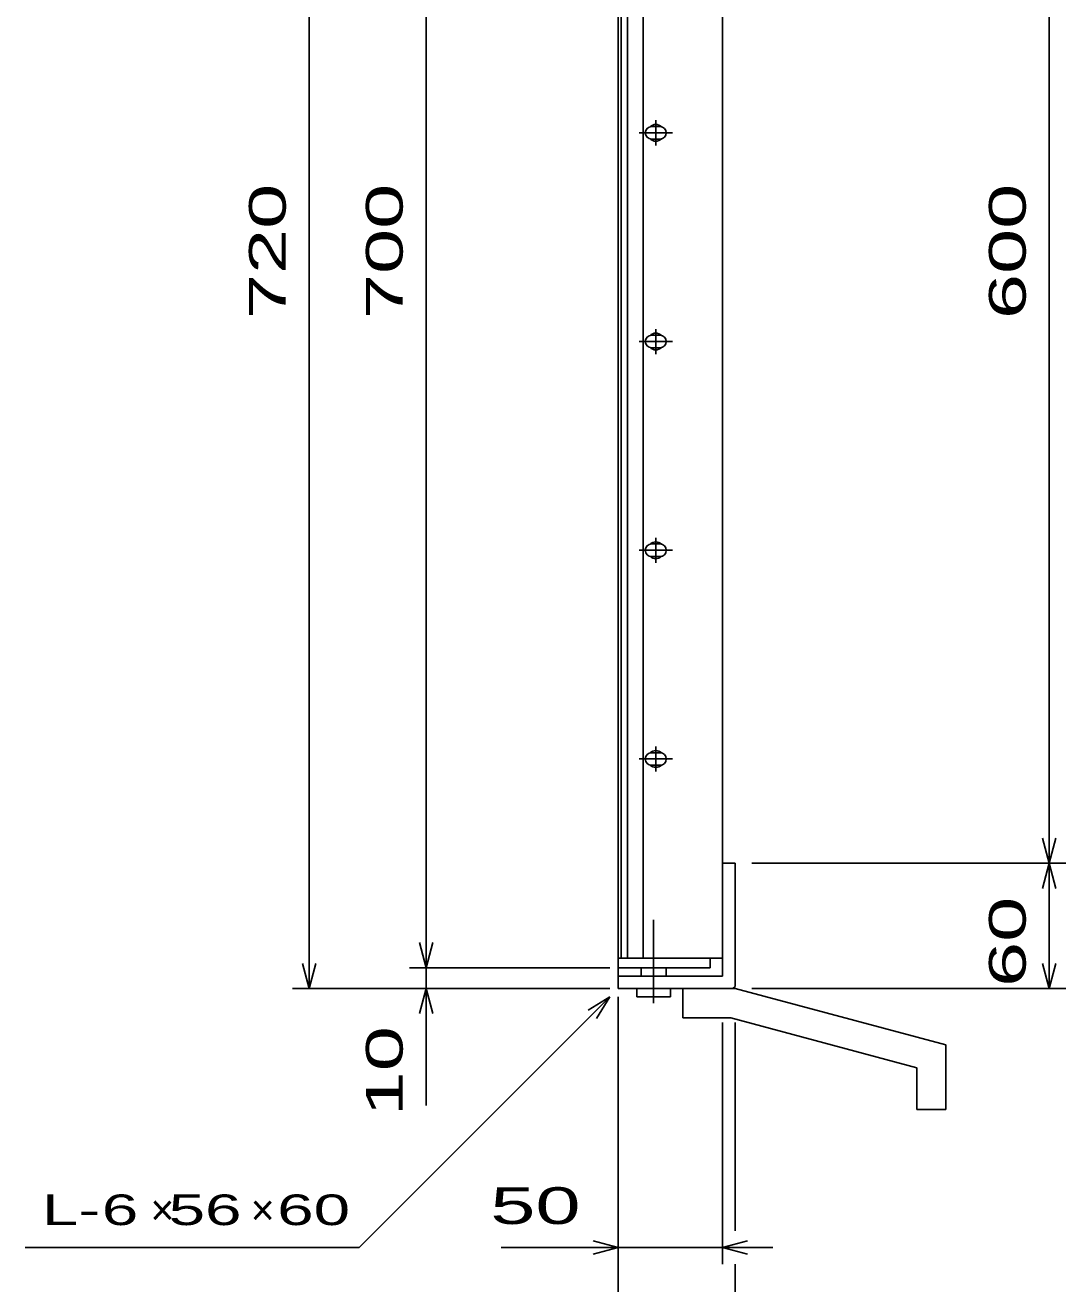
# Model space of a CAD drawing. Units: millimetres, scale not verified. Extents: x -1456 to 1385, y -1026 to 843.
# Drawn here: x -511 to -13, y -375 to 228 of the extents above; entities that cross this region are included whole.
import ezdxf
from ezdxf.enums import TextEntityAlignment as Align

# ---------------------------------------------------------------- set-up
doc = ezdxf.new("R2010")
doc.units = ezdxf.units.MM
doc.header["$LTSCALE"] = 8
doc.linetypes.add('LONG_DASHED_DOTTED', pattern=[15.25, 12, -1.5, 0.25, -1.5])
for name, color, linetype, lineweight in [('16', 3, 'Continuous', 25), ('19', 6, 'Continuous', 25), ('22', 2, 'Continuous', 25)]:
    doc.layers.add(name, color=color, linetype=linetype, lineweight=lineweight)
doc.styles.add('ベクトル', font='')
doc.styles.get('ベクトル').set_extended_font_data('ベクトル')

msp = doc.modelspace()

# ---------------------------------------------------------------- linework, layer by layer
at = {"layer": '16'}
for p, q in [((-227.3, 472.3), (-227.3, -218.7)), ((-225.8, 472.3), (-225.8, -218.7)), ((-222.8, -218.7), (-222.8, 472.3)), ((-215.3, 472.3), (-215.3, -218.7)), ((-177.3, -218.7), (-177.3, 472.3)), ((-209.3, 182.8), (-209.3, 170.8)), ((-217.3, 176.8), (-201.3, 176.8)), ((-207.3, 179.8), (-211.3, 179.8)), ((-211.3, 173.8), (-207.3, 173.8)), ((-207.3, 79.8), (-211.3, 79.8)), ((-209.3, 82.8), (-209.3, 70.8)), ((-217.3, 76.8), (-201.3, 76.8)), ((-211.3, 73.8), (-207.3, 73.8)), ((-209.3, -17.2), (-209.3, -29.2)), ((-217.3, -23.2), (-201.3, -23.2)), ((-207.3, -20.2), (-211.3, -20.2)), ((-211.3, -26.2), (-207.3, -26.2)), ((-207.3, -120.2), (-211.3, -120.2)), ((-209.3, -117.2), (-209.3, -129.2)), ((-217.3, -123.2), (-201.3, -123.2)), ((-211.3, -126.2), (-207.3, -126.2)), ((-227.3, -218.7), (-183.3, -218.7)), ((-227.3, -223.2), (-227.3, -218.7)), ((-227.3, -218.7), (-177.3, -218.7)), ((-183.3, -218.7), (-183.3, -223.2)), ((-183.3, -223.2), (-227.3, -223.2))]:
    msp.add_line(p, q, dxfattribs=at)
for centre, radius, start, end in [((-211.3, 176.8), 3, 90, 270), ((-209.3, 176.8), 4, 46.6, 133.4), ((-207.3, 176.8), 3, 270, 90), ((-209.3, 176.8), 4, 226.6, 313.4), ((-211.3, 76.8), 3, 90, 270), ((-209.3, 76.8), 4, 46.6, 133.4), ((-207.3, 76.8), 3, 270, 90), ((-209.3, 76.8), 4, 226.6, 313.4), ((-211.3, -23.2), 3, 90, 270), ((-209.3, -23.2), 4, 46.6, 133.4), ((-207.3, -23.2), 3, 270, 90), ((-209.3, -23.2), 4, 226.6, 313.4), ((-211.3, -123.2), 3, 90, 270), ((-209.3, -123.2), 4, 46.6, 133.4), ((-207.3, -123.2), 3, 270, 90), ((-209.3, -123.2), 4, 226.6, 313.4)]:
    msp.add_arc(centre, radius, start, end, dxfattribs=at)
at = {"layer": '19'}
for p, q in [((-171.3, -173.2), (-177.3, -173.2)), ((-177.3, -173.2), (-177.3, -227.2)), ((-171.3, -232.2), (-171.3, -173.2)), ((-227.3, -227.2), (-227.3, -217.2)), ((-227.3, -227.2), (-227.3, -233.2)), ((-177.3, -227.2), (-227.3, -227.2)), ((-216.3, -223.2), (-216.3, -227.2)), ((-204.3, -227.2), (-204.3, -223.2)), ((-227.3, -233.2), (-172.3, -233.2)), ((-218.3, -233.2), (-218.3, -237.2)), ((-202.3, -237.2), (-202.3, -233.2)), ((-196.3, -233.2), (-171.3, -233.2)), ((-196.3, -247.2), (-196.3, -233.2)), ((-172.3, -233.2), (-171.3, -232.2)), ((-171.3, -233.2), (-70.3, -260.2)), ((-218.3, -237.2), (-202.3, -237.2)), ((-196.3, -247.2), (-173.3, -247.2)), ((-84.3, -271.2), (-173.3, -247.2)), ((-70.3, -291.2), (-70.3, -260.2)), ((-84.3, -291.2), (-84.3, -271.2)), ((-84.3, -291.2), (-70.3, -291.2))]:
    msp.add_line(p, q, dxfattribs=at)
at = {"layer": '19', "linetype": 'LONG_DASHED_DOTTED'}
msp.add_line((-210.3, -240.2), (-210.3, -200.2), dxfattribs=at)
at = {"layer": '22', "color": 4}
for p, q in [((-375.3, -233.2), (-375.3, 486.8)), ((-319.3, -223.2), (-319.3, 476.8)), ((-20.9, -173.2), (-20.9, 426.8)), ((-20.9, -173.2), (-24.1, -161.2)), ((-20.9, -173.2), (-17.7, -161.2)), ((-163.3, -173.2), (-12.9, -173.2)), ((-24.1, -185.2), (-20.9, -173.2)), ((-17.7, -185.2), (-20.9, -173.2)), ((-20.9, -233.2), (-20.9, -173.2)), ((-319.3, -223.2), (-322.5, -211.2)), ((-319.3, -223.2), (-316.1, -211.2)), ((-375.3, -233.2), (-378.5, -221.2)), ((-375.3, -233.2), (-372.1, -221.2)), ((-20.9, -233.2), (-24.1, -221.2)), ((-20.9, -233.2), (-17.7, -221.2)), ((-327.3, -223.2), (-231.3, -223.2)), ((-319.3, -233.2), (-319.3, -223.2)), ((-383.3, -233.2), (-231.3, -233.2)), ((-327.3, -233.2), (-231.3, -233.2)), ((-322.5, -245.2), (-319.3, -233.2)), ((-316.1, -245.2), (-319.3, -233.2)), ((-319.3, -289.2), (-319.3, -233.2)), ((-163.3, -233.2), (-12.9, -233.2)), ((-351.3, -357.2), (-231.3, -237.2)), ((-241.7, -243.6), (-231.3, -237.2)), ((-237.7, -247.6), (-231.3, -237.2)), ((-227.3, -365.2), (-227.3, -237.2)), ((-227.3, -421.2), (-227.3, -237.2)), ((-177.3, -365.2), (-177.3, -249.4)), ((-171.3, -349.2), (-171.3, -249.4)), ((-227.3, -357.2), (-239.3, -354)), ((-177.3, -357.2), (-165.3, -354)), ((-511.3, -357.2), (-351.3, -357.2)), ((-283.3, -357.2), (-227.3, -357.2)), ((-239.3, -360.4), (-227.3, -357.2)), ((-227.3, -357.2), (-177.3, -357.2)), ((-165.3, -360.4), (-177.3, -357.2)), ((-177.3, -357.2), (-153.3, -357.2)), ((-171.3, -421.2), (-171.3, -365.2))]:
    msp.add_line(p, q, dxfattribs=at)

# ---------------------------------------------------------------- texts
at = {"layer": '22', "style": 'ベクトル', "width": 1.65}
for s, p in [(' 720 ', (-395.3, 76.8)), (' 700 ', (-339.3, 76.8)), (' 600 ', (-40.9, 76.8)), (' 60 ', (-40.9, -243.2)), (' 10 ', (-339.3, -305.2))]:
    msp.add_text(s, height=17.6, rotation=90, dxfattribs=at).set_placement(p, align=Align.MIDDLE_LEFT)
at = {"layer": '22', "style": 'ベクトル'}
for s, height, width, p in [(' 6 ', 14.66, 1.6, (-483.3, -339.2)), (' 56 ', 14.66, 1.6, (-451.3, -339.2)), (' 60 ', 14.66, 1.6, (-399.3, -339.2)), (' 50 ', 17.6, 1.65, (-299.3, -337.2)), ('L-', 14.66, 1.6, (-503.3, -339.2))]:
    msp.add_text(s, height=height, dxfattribs=dict(at, width=width)).set_placement(p, align=Align.MIDDLE_LEFT)
for p in [(-451.3, -339.2), (-403.3, -339.2)]:
    msp.add_text('×', height=14.66, dxfattribs=at).set_placement(p, align=Align.MIDDLE_LEFT)

doc.saveas('drawing.dxf')
